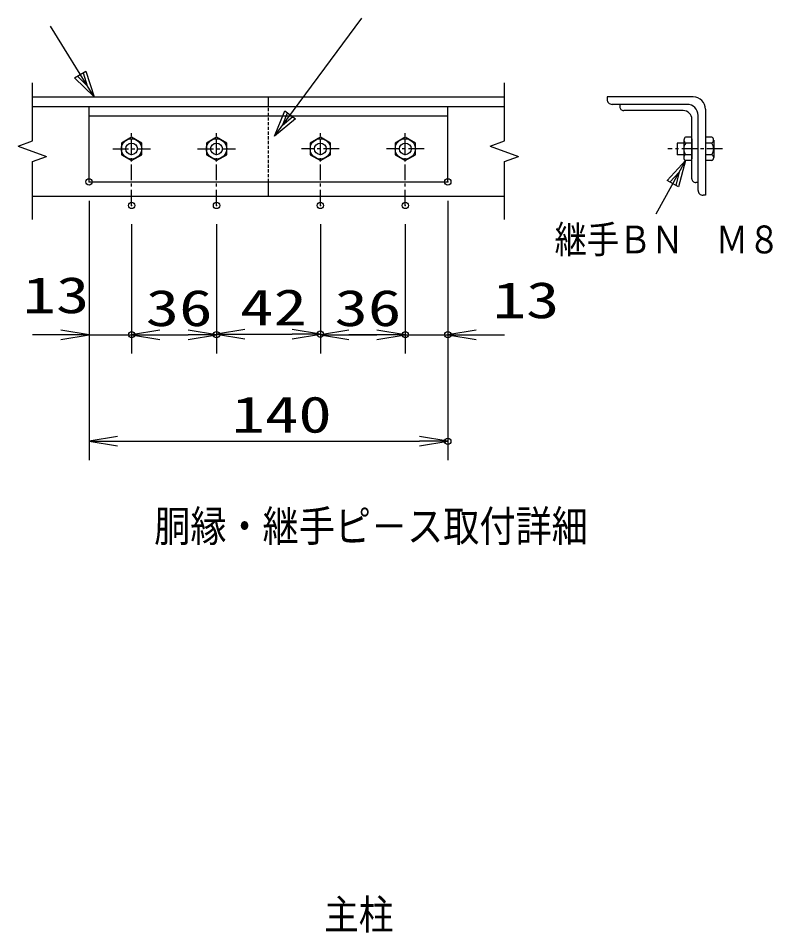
# Model space of a CAD drawing. Units: millimetres, scale not verified. Extents: x -4455 to 4455, y -3150 to 3150.
# Drawn here: x 1200 to 2398, y -1112 to 342 of the extents above; entities that cross this region are included whole.
import ezdxf
from ezdxf.enums import TextEntityAlignment as Align

# ---------------------------------------------------------------- set-up
doc = ezdxf.new("R2010")
doc.units = ezdxf.units.MM
doc.header["$LTSCALE"] = 20
doc.header["$PDMODE"] = 32
doc.header["$PDSIZE"] = 10
doc.linetypes.add('USER2', pattern=[2, 1.25, -0.25, 0.25, -0.25])
doc.linetypes.add('USER3', pattern=[0.375, 0.25, -0.125])
for name, color, linetype, lineweight in [('0-0_1', 7, 'Continuous', 25), ('0-1_2', 7, 'Continuous', 25), ('0-2_0', 4, 'Continuous', 25)]:
    doc.layers.add(name, color=color, linetype=linetype, lineweight=lineweight)
doc.layers.add('0-5_DEFPOINTS', color=7, linetype='Continuous')
doc.styles.add('ＭＳ ゴシック', font='')
doc.styles.get('ＭＳ ゴシック').set_extended_font_data('MS Gothic')

# ---------------------------------------------------------------- blocks, each defined once
blk = doc.blocks.new('DARROWS')
at = {"layer": '0-2_0', "color": 2}
blk.add_line((0, 0), (-19.982, 0), dxfattribs=at)
blk.add_lwpolyline([(-20, -3.333), (0, 0), (-20, 3.333)], dxfattribs=at)

msp = doc.modelspace()

# ---------------------------------------------------------------- linework, layer by layer
at = {"layer": '0-0_1', "color": 4}
for p, q in [((1606.84, 154.3), (1745.37, 341.69)), ((1320.13, 216.56), (1250.86, 329.04)), ((1289.16, 246.82), (1307.04, 257.83)), ((1309.12, 234.44), (1293.63, 249.57)), ((1302.57, 255.08), (1309.12, 234.44)), ((1307.04, 257.83), (1320.13, 216.56)), ((1222.12, 146.69), (1222.12, 239.06)), ((1320.13, 216.56), (1289.16, 246.82)), ((1972.12, 146.69), (1972.12, 239.06)), ((1606.84, 154.3), (1623.36, 194.32)), ((1619.32, 171.19), (1627.58, 191.19)), ((1623.36, 194.32), (1640.25, 181.83)), ((1640.25, 181.83), (1606.84, 154.3)), ((1636.03, 184.95), (1619.32, 171.19)), ((1199.62, 138.5), (1222.12, 146.69)), ((1949.62, 138.5), (1972.12, 146.69)), ((1199.62, 138.5), (1244.62, 122.12)), ((1949.62, 138.5), (1994.62, 122.12)), ((1222.12, 113.93), (1244.62, 122.12)), ((1222.12, 21.56), (1222.12, 113.93)), ((2260.13, 115.44), (2212.8, 30.19)), ((2230.56, 83.82), (2260.13, 115.44)), ((2260.13, 115.44), (2248.92, 73.62)), ((2235.15, 81.27), (2249.94, 97.08)), ((2249.94, 97.08), (2244.33, 76.17)), ((2248.92, 73.62), (2230.56, 83.82))]:
    msp.add_line(p, q, dxfattribs=at)
at = {"layer": '0-0_1'}
for p, q in [((1222.12, 216.56), (1972.12, 216.56)), ((1597.12, 201.56), (1597.12, 216.56)), ((1222.12, 201.56), (1972.12, 201.56)), ((1312.12, 81.56), (1312.12, 201.56)), ((1882.12, 81.56), (1882.12, 201.56)), ((1312.12, 186.56), (1882.12, 186.56)), ((1379.62, 152.69), (1363.49, 143.37)), ((1395.75, 143.37), (1379.62, 152.69)), ((1514.62, 152.69), (1498.49, 143.37)), ((1530.75, 143.37), (1514.62, 152.69)), ((1679.62, 152.69), (1663.49, 143.37)), ((1695.75, 143.37), (1679.62, 152.69)), ((1814.62, 152.69), (1798.49, 143.37)), ((1830.75, 143.37), (1814.62, 152.69)), ((2270.03, 152.69), (2260.13, 152.69)), ((2301.81, 152.69), (2291.65, 152.69)), ((2304.72, 148.07), (2304.72, 120.14)), ((1363.49, 143.37), (1363.49, 124.75)), ((1395.75, 124.75), (1395.75, 143.37)), ((1498.49, 143.37), (1498.49, 124.75)), ((1530.75, 124.75), (1530.75, 143.37)), ((1663.49, 143.37), (1663.49, 124.75)), ((1695.75, 124.75), (1695.75, 143.37)), ((1798.49, 143.37), (1798.49, 124.75)), ((1830.75, 124.75), (1830.75, 143.37)), ((2257.13, 143.37), (2246.91, 143.37)), ((2270.03, 143.37), (2260.13, 143.37)), ((2301.65, 143.37), (2291.65, 143.37)), ((1363.49, 124.75), (1379.62, 115.44)), ((1379.62, 115.44), (1395.75, 124.75)), ((1498.49, 124.75), (1514.62, 115.44)), ((1514.62, 115.44), (1530.75, 124.75)), ((1663.49, 124.75), (1679.62, 115.44)), ((1679.62, 115.44), (1695.75, 124.75)), ((1798.49, 124.75), (1814.62, 115.44)), ((1814.62, 115.44), (1830.75, 124.75)), ((2257.13, 124.75), (2246.91, 124.75)), ((2270.03, 124.75), (2260.13, 124.75)), ((2301.76, 124.75), (2291.65, 124.75)), ((2270.03, 115.44), (2260.13, 115.44)), ((2301.7, 115.44), (2291.65, 115.44)), ((1312.12, 81.56), (1882.12, 81.56)), ((1597.12, 59.06), (1597.12, 81.56)), ((1222.12, 59.06), (1972.12, 59.06))]:
    msp.add_line(p, q, dxfattribs=at)
at = {"layer": '0-0_1', "color": 4, "linetype": 'USER3'}
msp.add_line((1597.12, 81.56), (1597.12, 201.56), dxfattribs=at)
at = {"layer": '0-0_1', "color": 4, "linetype": 'USER2'}
for p, q in [((1379.62, 44.06), (1379.62, 164.06)), ((1514.62, 44.06), (1514.62, 164.06)), ((1679.62, 44.06), (1679.62, 164.06)), ((1814.62, 44.06), (1814.62, 164.06)), ((1349.62, 134.06), (1409.62, 134.06)), ((1484.62, 134.06), (1544.62, 134.06)), ((1709.62, 134.06), (1649.62, 134.06)), ((1844.62, 134.06), (1784.62, 134.06)), ((2318.85, 134.06), (2232.03, 134.06))]:
    msp.add_line(p, q, dxfattribs=at)
at = {"layer": '0-0_1', "color": 4}
msp.add_lwpolyline([(1972.12, 21.56), (1972.12, 113.93), (1994.62, 122.12)], dxfattribs=at)
at = {"layer": '0-0_1'}
for centre, radius in [((1379.62, 134.06), 16.13), ((1514.62, 134.06), 16.13), ((1679.62, 134.06), 16.13), ((1814.62, 134.06), 16.13), ((1379.62, 134.06), 9.31), ((1514.62, 134.06), 9.31), ((1679.62, 134.06), 9.31), ((1814.62, 134.06), 9.31)]:
    msp.add_circle(centre, radius, dxfattribs=at)
for centre, radius, start, end in [((2262.35, 187.26), 17.58, 0, 90), ((2272.12, 197.03), 19.54, 0, 90), ((2256.1, 181.01), 13.93, 0, 90), ((2262.87, 148.11), 5.52, 120.9258, 239.92639), ((2298.97, 148.11), 5.52, 300.07333, 59.07392), ((2273.13, 133.97), 15.99, 144.11156, 215.34193), ((2288.72, 133.97), 15.99, 324.65771, 35.88809), ((2262.4, 120.17), 5.21, 116.37906, 244.40222), ((2299.45, 120.17), 5.21, 295.59689, 63.62006)]:
    msp.add_arc(centre, radius, start, end, dxfattribs=at)
at = {"layer": '0-1_2'}
for p, q in [((2262.35, 204.84), (2143.18, 204.84)), ((2155.48, 204.22), (2155.48, 201.13)), ((2256.1, 194.94), (2161.67, 194.94)), ((2291.65, 197.03), (2291.65, 60.27)), ((2270.03, 86.58), (2270.03, 181.01)), ((2279.93, 68.09), (2279.93, 187.26)), ((2257.13, 148.03), (2257.13, 120.09)), ((2270.03, 150.19), (2270.03, 117.94)), ((2291.65, 150.19), (2291.65, 117.94)), ((2246.91, 143.37), (2246.91, 124.75)), ((2279.32, 80.39), (2276.22, 80.39)), ((2291.65, 60.27), (2287.75, 60.27))]:
    msp.add_line(p, q, dxfattribs=at)
msp.add_lwpolyline([(2272.12, 216.56), (2135.36, 216.56), (2135.36, 212.66)], dxfattribs=at)
for centre, radius in [((2143.18, 212.66), 7.81), ((2161.67, 201.13), 6.19), ((2276.22, 86.58), 6.19), ((2287.75, 68.09), 7.81)]:
    msp.add_arc(centre, radius, 179.99992, 270, dxfattribs=at)
at = {"layer": '0-2_0', "color": 1}
for p, q in [((1312.12, 51.56), (1312.12, -360.94)), ((1312.12, 51.56), (1312.12, -191.52)), ((1882.12, 51.56), (1882.12, -360.94)), ((1882.12, 51.56), (1882.12, -191.52)), ((1379.62, 14.06), (1379.62, -191.52)), ((1379.62, 14.06), (1379.62, -191.52)), ((1514.62, 14.06), (1514.62, -190.52)), ((1514.62, 14.06), (1514.62, -191.52)), ((1679.62, 14.06), (1679.62, -191.52)), ((1679.62, 14.06), (1679.62, -190.52)), ((1814.62, 14.06), (1814.62, -191.52)), ((1814.62, 14.06), (1814.62, -191.52))]:
    msp.add_line(p, q, dxfattribs=at)
at = {"layer": '0-2_0', "color": 2}
for p, q in [((1267.12, -161.52), (1222.12, -161.52)), ((1312.12, -161.52), (1379.62, -161.52)), ((1424.62, -161.52), (1469.62, -161.52)), ((1424.62, -161.52), (1469.62, -161.52)), ((1559.62, -160.52), (1634.62, -160.52)), ((1769.62, -161.52), (1724.62, -161.52)), ((1724.62, -161.52), (1769.62, -161.52)), ((1814.62, -161.52), (1882.12, -161.52)), ((1927.12, -161.52), (1972.12, -161.52)), ((1357.12, -330.94), (1837.12, -330.94))]:
    msp.add_line(p, q, dxfattribs=at)
at = {"layer": '0-5_DEFPOINTS'}
for p in [(1312.12, 81.56), (1882.12, 81.56), (1379.62, 44.06), (1514.62, 44.06), (1679.62, 44.06), (1814.62, 44.06), (1379.62, -161.52), (1514.62, -161.52), (1679.62, -160.52), (1814.62, -161.52), (1882.12, -161.52), (1882.12, -330.94)]:
    msp.add_point(p, dxfattribs=at)

# ---------------------------------------------------------------- block references
at = {"layer": '0-2_0', "xscale": 2.25, "yscale": 2.25}
for p in [(1312.12, -161.52), (1514.62, -161.52), (1679.62, -160.52), (1814.62, -161.52), (1814.62, -161.52), (1882.12, -330.94)]:
    msp.add_blockref('DARROWS', p, dxfattribs=at)
at = {"layer": '0-2_0', "xscale": 2.25, "yscale": 2.25, "rotation": 180}
for p in [(1379.62, -161.52), (1379.62, -161.52), (1514.62, -160.52), (1679.62, -161.52), (1882.12, -161.52), (1312.12, -330.94)]:
    msp.add_blockref('DARROWS', p, dxfattribs=at)

# ---------------------------------------------------------------- texts
at = {"layer": '0-0_1', "color": 4, "style": 'ＭＳ ゴシック', "width": 0.85}
for s, height, p in [('継手ＢＮ\u3000Ｍ８', 44.2, (2051.84, -45.43)), ('胴縁・継手ピ－ス取付詳細', 49.52, (1415.62, -505.46)), ('主柱', 47.36, (1685.76, -1121.51))]:
    msp.add_text(s, height=height, dxfattribs=at).set_placement(p, align=Align.BOTTOM_LEFT)
at = {"layer": '0-2_0', "color": 3, "style": 'ＭＳ ゴシック', "width": 1.35}
for s, p in [('13', (1206.44, -144.62)), ('13', (1953.44, -152.62)), ('36', (1402.12, -165.12)), ('42', (1552.12, -164.12)), ('36', (1702.12, -165.12)), ('140', (1538.62, -334.54))]:
    msp.add_text(s, height=57.77, dxfattribs=at).set_placement(p, align=Align.BOTTOM_LEFT)

doc.saveas('drawing.dxf')
